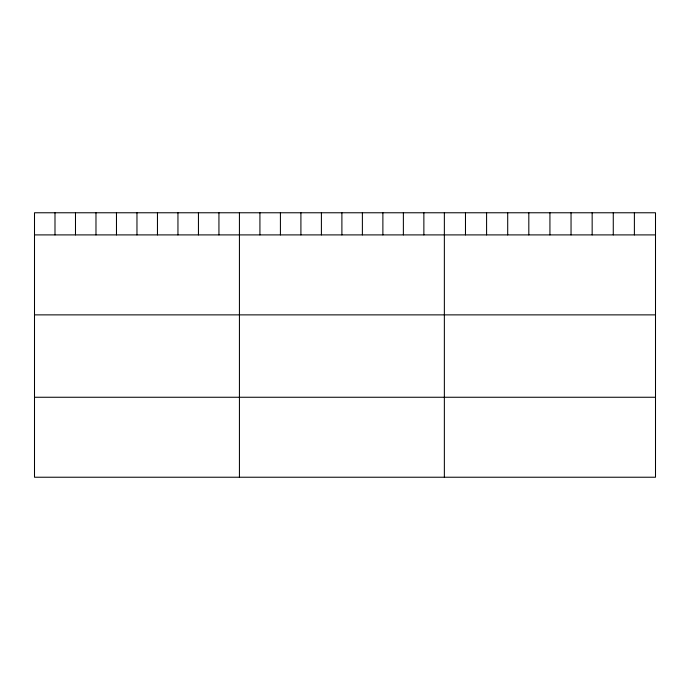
<?xml version="1.0" encoding="UTF-8"?>
<svg xmlns="http://www.w3.org/2000/svg" width="690" height="690" viewBox="0 0 690 690"><rect width="100%" height="100%" fill="white"/><g stroke="black" fill="none" stroke-linecap="round" stroke-linejoin="round"><path stroke-width="1.03" d="M655.5 234.902L655.5 477.23L34.5 477.23L34.5 212.77L655.5 212.77L655.5 234.902L34.5 234.902M34.5 314.873L655.5 314.873M34.5 397.259L655.5 397.259M634.386 212.77L634.386 234.902M613.272 212.77L613.272 234.902M592.158 212.77L592.158 234.902M571.044 212.77L571.044 234.902M549.93 212.77L549.93 234.902M528.816 212.77L528.816 234.902M507.702 212.77L507.702 234.902M486.588 212.77L486.588 234.902M465.474 212.77L465.474 234.902M444.36 212.77L444.36 477.23M423.867 212.77L423.867 234.902M403.374 212.77L403.374 234.902M382.881 212.77L382.881 234.902M362.388 212.77L362.388 234.902M341.895 212.77L341.895 234.902M321.402 212.77L321.402 234.902M300.909 212.77L300.909 234.902M280.416 212.77L280.416 234.902M259.923 212.77L259.923 234.902M239.43 212.77L239.43 477.23M218.937 212.77L218.937 234.902M198.444 212.77L198.444 234.902M177.951 212.77L177.951 234.902M157.458 212.77L157.458 234.902M136.965 212.77L136.965 234.902M116.472 212.77L116.472 234.902M95.979 212.77L95.979 234.902M75.486 212.77L75.486 234.902M54.993 212.77L54.993 234.902"/></g></svg>
